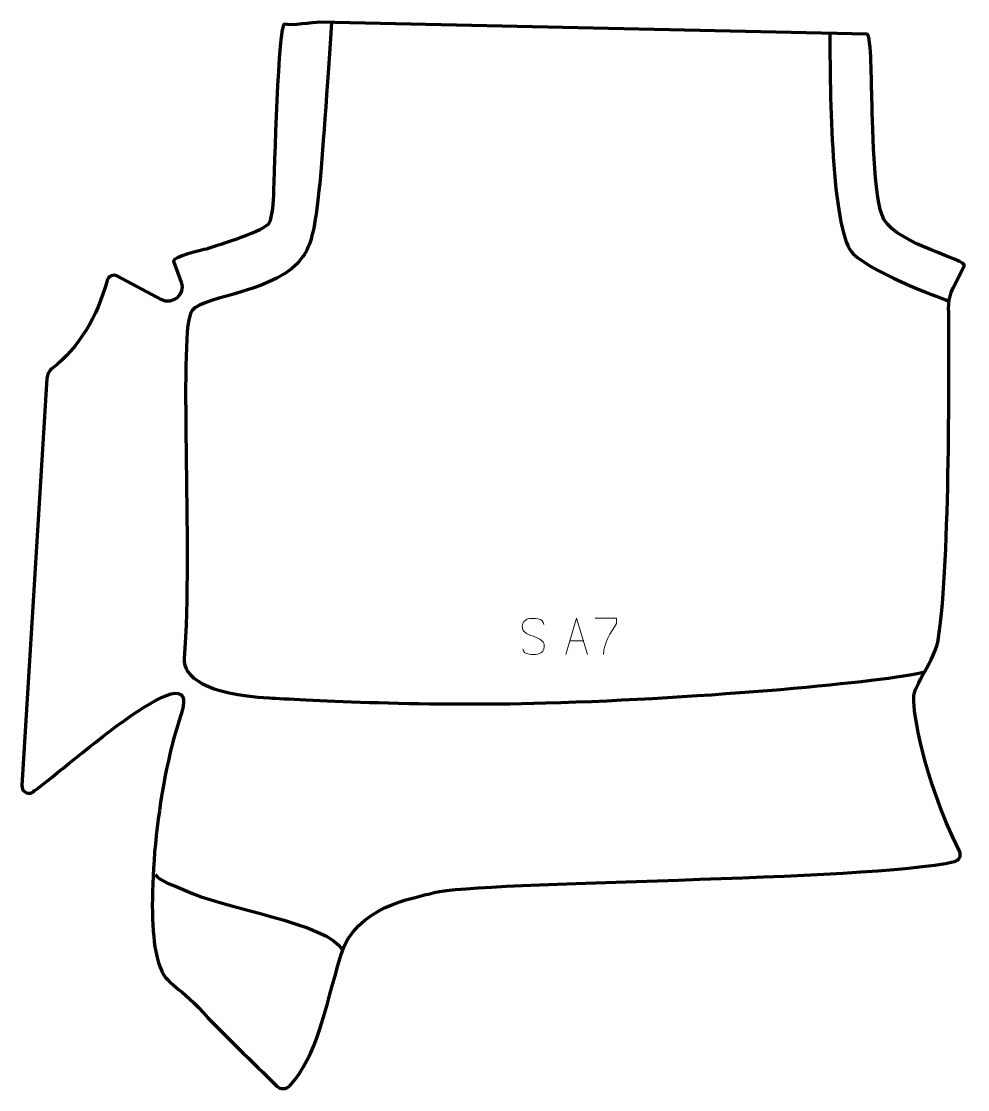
# Model space of a CAD drawing. Header units: millimetres. Extents: x -325 to 327, y -368 to 368.
import ezdxf

# ---------------------------------------------------------------- set-up
doc = ezdxf.new("R2010")
doc.units = ezdxf.units.MM
doc.header["$MEASUREMENT"] = 0
for name, color, linetype in [('layer 1', 7, 'Continuous'), ('layer 2', 7, 'Continuous'), ('layer 3', 7, 'Continuous')]:
    doc.layers.add(name, color=color, linetype=linetype)

msp = doc.modelspace()

# ---------------------------------------------------------------- linework, layer by layer
at = {"layer": 'layer 1', "color": 250, "lineweight": 9}
for points, knots in [([(27.7167, -55.6875), (23.4684, -54.2171), (18.5603, -52.4213), (20.5654, -46.901), (20.5654, -46.901), (22.0689, -42.7611), (27.2825, -43.1496), (30.8861, -43.7507), (30.8861, -43.7507), (33.7467, -44.2279), (34.6114, -45.4411), (34.922, -47.5252)], [0, 0, 0, 0, 0.25, 0.25, 0.25, 0.25, 0.5, 0.5, 0.5, 0.5, 1, 1, 1, 1]), ([(50.2462, -68.1642), (50.2462, -68.1642), (57.6172, -43.2107), (57.6172, -43.2107), (57.6172, -43.2107), (57.6172, -43.2107), (65.1871, -68.1642), (65.1871, -68.1642)], [0, 0, 0, 0, 0.33333333, 0.33333333, 0.33333333, 0.33333333, 1, 1, 1, 1]), ([(70.3086, -43.2082), (70.3086, -43.2082), (85.1247, -43.2082), (85.1247, -43.2082), (85.1247, -43.2082), (85.1244, -44.4578), (85.1244, -45.7074), (85.1247, -46.9572), (85.1247, -46.9572), (81.1303, -52.9543), (76.2151, -60.7879), (76.2151, -68.1667)], [0, 0, 0, 0, 0.25, 0.25, 0.25, 0.25, 0.5, 0.5, 0.5, 0.5, 1, 1, 1, 1]), ([(27.7167, -55.6876), (31.7353, -57.3343), (36.7648, -59.2226), (34.9308, -64.5829), (34.9308, -64.5829), (33.471, -68.8493), (28.5602, -68.5926), (24.8341, -68.0379), (24.8341, -68.0379), (22.0841, -67.6281), (20.8632, -66.4146), (20.4852, -64.3024)], [0, 0, 0, 0, 0.25, 0.25, 0.25, 0.25, 0.5, 0.5, 0.5, 0.5, 1, 1, 1, 1])]:
    msp.add_open_spline(points, degree=3, knots=knots, dxfattribs=at)
msp.add_open_spline([(52.9688, -58.9148), (52.9688, -58.9148), (62.4645, -58.9148), (62.4645, -58.9148)], degree=3, dxfattribs=at)
at = {"layer": 'layer 2', "color": 230, "lineweight": 200}
msp.add_open_spline([(-140.1794, -365.5634), (-142.5388, -368.1761), (-146.6197, -368.2399), (-149.1121, -365.7536), (-149.1121, -365.7536), (-165.7156, -349.1889), (-185.8503, -330.3915), (-203.1209, -311.6614), (-203.1209, -311.6614), (-220.5919, -292.7145), (-227.9004, -297.1393), (-232.5144, -272.961), (-232.5144, -272.961), (-238.6972, -240.5619), (-232.8635, -162.7183), (-215.0926, -109.4301), (-215.0926, -109.4301), (-198.4811, -59.6167), (-302.9002, -153.9111), (-316.0169, -162.0427), (-316.0169, -162.0427), (-319.0892, -165.8044), (-325.1778, -163.4165), (-324.8776, -158.5689), (-324.8776, -158.5689), (-324.8776, -158.5689), (-307.5231, 121.8763), (-307.5231, 121.8763), (-307.5231, 121.8763), (-307.3477, 124.7106), (-305.9969, 127.3553), (-303.7681, 129.1146), (-303.7681, 129.1146), (-285.2268, 143.7524), (-272.9413, 164.1208), (-266.1091, 189.4837), (-266.1091, 189.4837), (-265.2716, 192.5917), (-261.7523, 194.1044), (-258.9173, 192.5797), (-258.9173, 192.5797), (-258.9173, 192.5797), (-228.9069, 176.4394), (-228.9069, 176.4394), (-228.9069, 176.4394), (-220.9517, 172.1609), (-211.916, 179.9598), (-214.9856, 188.455), (-214.9856, 188.455), (-214.9856, 188.455), (-220.1945, 202.8705), (-220.1945, 202.8705), (-220.1945, 202.8705), (-221.2141, 205.6917), (-200.5507, 210.5766), (-197.6275, 211.2493), (-197.6275, 211.2493), (-189.528, 214.1748), (-156.6847, 223.3805), (-154.1032, 229.6537), (-154.1032, 229.6537), (-153.1718, 231.9167), (-151.6809, 239.8484), (-151.4076, 248.1595), (-151.4076, 248.1595), (-150.9169, 263.0789), (-148.2515, 368.1832), (-143.6996, 366.345), (-143.6996, 366.345), (-139.5583, 364.6725), (-124.0345, 367.6683), (-119.5698, 367.5702), (-119.5698, 367.5702), (-119.5698, 367.5702), (257.8019, 359.3064), (257.8019, 359.3064), (257.8019, 359.3064), (260.8838, 359.2391), (260.7192, 321.8979), (261.0614, 318.8344), (261.0614, 318.8344), (261.7315, 301.4526), (261.7251, 244.8042), (269.4652, 231.6167), (269.4652, 231.6167), (279.8284, 213.96), (327.1298, 204.0309), (324.8231, 199.4699), (324.8231, 199.4699), (324.8231, 199.4699), (317.2605, 184.517), (317.2605, 184.517), (317.2605, 184.517), (315.0937, 180.2325), (313.9867, 175.4929), (314.0329, 170.6916), (314.0329, 170.6916), (314.3564, 137.1047), (315.1833, -3.4455), (307.0885, -56.8726), (307.0885, -56.8726), (304.6371, -73.0521), (289.9287, -88.7412), (289.9287, -98.547), (289.9287, -98.547), (289.9287, -108.03), (295.431, -150.9867), (321.5132, -203.9139), (321.5132, -203.9139), (322.9448, -206.8205), (321.2885, -210.3006), (318.1273, -211.009), (318.1273, -211.009), (257.8016, -224.5267), (-9.3863, -224.3758), (-40.5228, -232.3962), (-40.5228, -232.3962), (-55.7441, -236.3166), (-95.1434, -242.5953), (-104.7598, -275.0703), (-104.7598, -275.0703), (-116.8442, -315.8817), (-121.0807, -344.414), (-140.1794, -365.5634)], degree=3, knots=[0, 0, 0, 0, 0.03125, 0.03125, 0.03125, 0.03125, 0.0625, 0.0625, 0.0625, 0.0625, 0.09375, 0.09375, 0.09375, 0.09375, 0.125, 0.125, 0.125, 0.125, 0.15625, 0.15625, 0.15625, 0.15625, 0.1875, 0.1875, 0.1875, 0.1875, 0.21875, 0.21875, 0.21875, 0.21875, 0.25, 0.25, 0.25, 0.25, 0.28125, 0.28125, 0.28125, 0.28125, 0.3125, 0.3125, 0.3125, 0.3125, 0.34375, 0.34375, 0.34375, 0.34375, 0.375, 0.375, 0.375, 0.375, 0.40625, 0.40625, 0.40625, 0.40625, 0.4375, 0.4375, 0.4375, 0.4375, 0.46875, 0.46875, 0.46875, 0.46875, 0.5, 0.5, 0.5, 0.5, 0.53125, 0.53125, 0.53125, 0.53125, 0.5625, 0.5625, 0.5625, 0.5625, 0.59375, 0.59375, 0.59375, 0.59375, 0.625, 0.625, 0.625, 0.625, 0.65625, 0.65625, 0.65625, 0.65625, 0.6875, 0.6875, 0.6875, 0.6875, 0.71875, 0.71875, 0.71875, 0.71875, 0.75, 0.75, 0.75, 0.75, 0.78125, 0.78125, 0.78125, 0.78125, 0.8125, 0.8125, 0.8125, 0.8125, 0.84375, 0.84375, 0.84375, 0.84375, 0.875, 0.875, 0.875, 0.875, 0.90625, 0.90625, 0.90625, 0.90625, 0.9375, 0.9375, 0.9375, 0.9375, 1, 1, 1, 1], dxfattribs=at)
at = {"layer": 'layer 3', "color": 142, "lineweight": 200}
for points, knots in [([(-111.2875, 367.3889), (-119.6811, 247.243), (-120.9028, 220.5653), (-131.0363, 206.0054), (-131.0363, 206.0054), (-148.3679, 181.1035), (-198.1805, 179.6303), (-207.5351, 168.9394), (-207.5351, 168.9394), (-217.2965, 157.7835), (-206.9375, 3.9283), (-212.9139, -71.0719), (-212.9139, -71.0719), (-213.9052, -83.5116), (-197.9727, -95.8059), (-154.3443, -98.1966), (-154.3443, -98.1966), (-134.907, -99.2613), (-52.956, -104.215), (36.3349, -101.6648), (36.3349, -101.6648), (147.4592, -98.4908), (269.9514, -86.9878), (297.4631, -80.327)], [0, 0, 0, 0, 0.14285714, 0.14285714, 0.14285714, 0.14285714, 0.28571429, 0.28571429, 0.28571429, 0.28571429, 0.42857143, 0.42857143, 0.42857143, 0.42857143, 0.57142857, 0.57142857, 0.57142857, 0.57142857, 0.71428571, 0.71428571, 0.71428571, 0.71428571, 1, 1, 1, 1]), ([(232.1564, 359.8681), (232.1334, 307.0075), (234.1764, 221.2857), (248.1707, 208.0093), (248.1707, 208.0093), (263.7092, 193.2674), (314.3628, 175.4084), (314.3628, 175.4084)], [0, 0, 0, 0, 0.33333333, 0.33333333, 0.33333333, 0.33333333, 1, 1, 1, 1]), ([(-232.8847, -219.8748), (-229.5924, -225.1062), (-220.4705, -226.7735), (-212.1315, -230.95), (-212.1315, -230.95), (-189.1703, -242.4502), (-112.1788, -253.8725), (-103.7793, -272.1197)], [0, 0, 0, 0, 0.33333333, 0.33333333, 0.33333333, 0.33333333, 1, 1, 1, 1])]:
    msp.add_open_spline(points, degree=3, knots=knots, dxfattribs=at)

doc.saveas('drawing.dxf')
